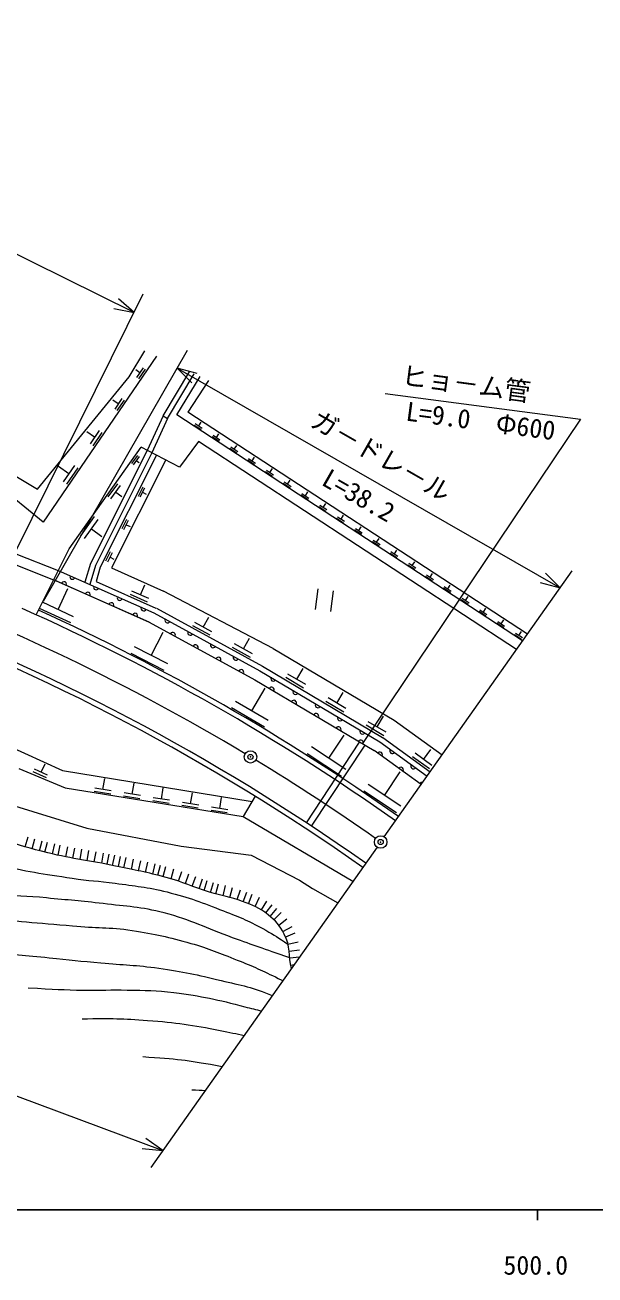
# Model space of a CAD drawing. Units: millimetres on the paper. Extents: x 40 to 680, y 20 to 380.
# Drawn here: x 518.6 to 573.6, y 198.7 to 319.2 of the extents above; entities that cross this region are included whole.
import ezdxf
from ezdxf.enums import TextEntityAlignment as Align

# ---------------------------------------------------------------- set-up
doc = ezdxf.new("R2010")
doc.units = ezdxf.units.MM
doc.header["$PDMODE"] = 32
doc.header["$PDSIZE"] = 0.5
doc.layers.add('M-BGD', color=7, linetype='Continuous', lineweight=18)
doc.layers.add('M-TTL-BAND', color=7, linetype='Continuous', lineweight=25)
doc.styles.add('ＭＳ ゴシック', font='')
doc.styles.get('ＭＳ ゴシック').set_extended_font_data('MS Gothic')

msp = doc.modelspace()

# ---------------------------------------------------------------- linework, layer by layer
at = {"layer": 'M-BGD'}
for p, q in [((529.109, 291.516), (402.902, 353.998)), ((516.242, 265.527), (529.996, 293.308)), ((527.148, 291.909), (529.109, 291.516)), ((529.109, 291.516), (527.607, 292.837)), ((531.276, 287.306), (520.332, 271.304)), ((520.391, 263.689), (534.258, 287.876)), ((528.653, 285.326), (530.142, 287.819)), ((529.669, 285.713), (529.277, 285.981)), ((529.99, 286.182), (529.348, 285.243)), ((530.178, 286.054), (529.535, 285.115)), ((531.908, 281.561), (534.482, 285.87)), ((533.263, 286.141), (570.188, 264.972)), ((535.197, 285.629), (533.263, 286.141)), ((533.263, 286.141), (534.682, 284.731)), ((519.786, 274.498), (528.653, 285.326)), ((532.337, 281.305), (534.911, 285.613)), ((533.247, 281.645), (535.493, 285.335)), ((536.274, 284.959), (534.298, 281.913)), ((553.308, 283.721), (572.143, 281.223)), ((527.592, 282.71), (527.064, 283.071)), ((527.94, 283.219), (527.244, 282.202)), ((528.144, 283.08), (527.448, 282.062)), ((531.908, 281.561), (530.39, 278.216)), ((532.337, 281.305), (530.833, 277.985)), ((531.908, 281.561), (532.337, 281.305)), ((566.573, 259.85), (533.247, 281.645)), ((567.034, 260.504), (534.298, 281.913)), ((535.343, 280.585), (535.584, 280.953)), ((572.143, 281.223), (551.131, 249.955)), ((525.308, 279.487), (524.552, 280.004)), ((525.749, 280.131), (524.868, 278.843)), ((526.006, 279.955), (525.126, 278.667)), ((534.921, 280.67), (535.591, 280.232)), ((535.009, 280.803), (535.678, 280.366)), ((536.724, 279.681), (537.394, 279.244)), ((537.059, 279.462), (537.3, 279.831)), ((520.332, 271.304), (511.618, 278.424)), ((512.055, 279.094), (519.786, 274.498)), ((522.845, 268.739), (529.787, 278.531)), ((533.484, 276.6), (529.787, 278.531)), ((535.323, 279.092), (533.484, 276.6)), ((565.996, 259.033), (535.323, 279.092)), ((536.637, 279.548), (537.306, 279.11)), ((538.352, 278.425), (539.022, 277.988)), ((538.44, 278.559), (539.109, 278.122)), ((538.775, 278.34), (539.016, 278.709)), ((530.39, 278.216), (524.924, 267.321)), ((530.833, 277.985), (525.39, 267.136)), ((531.276, 277.753), (525.856, 266.95)), ((532.17, 277.305), (526.943, 266.887)), ((528.913, 276.952), (529.469, 277.736)), ((529.07, 276.841), (529.626, 277.625)), ((529.348, 277.233), (529.589, 277.062)), ((540.068, 277.303), (540.738, 276.866)), ((540.156, 277.437), (540.825, 277)), ((540.49, 277.218), (540.731, 277.587)), ((522.818, 275.973), (521.814, 276.66)), ((523.36, 276.764), (522.277, 275.182)), ((523.676, 276.548), (522.594, 274.965)), ((541.784, 276.181), (542.453, 275.744)), ((541.871, 276.315), (542.541, 275.877)), ((542.206, 276.096), (542.447, 276.465)), ((526.631, 273.733), (527.536, 275.01)), ((526.887, 273.552), (527.792, 274.829)), ((543.499, 275.059), (544.169, 274.622)), ((543.587, 275.193), (544.257, 274.755)), ((543.922, 274.974), (544.163, 275.343)), ((527.339, 274.191), (527.936, 273.767)), ((529.53, 273.826), (529.978, 274.72)), ((529.709, 273.737), (530.157, 274.63)), ((529.933, 274.183), (530.29, 274.004)), ((545.215, 273.937), (545.885, 273.5)), ((545.303, 274.071), (545.972, 273.633)), ((545.637, 273.852), (545.878, 274.221)), ((546.931, 272.815), (547.6, 272.377)), ((547.018, 272.949), (547.688, 272.511)), ((547.353, 272.73), (547.594, 273.099)), ((523.975, 269.986), (525.286, 271.835)), ((524.344, 269.724), (525.655, 271.573)), ((527.96, 270.698), (528.409, 271.592)), ((528.139, 270.608), (528.587, 271.502)), ((548.646, 271.693), (549.316, 271.255)), ((548.734, 271.827), (549.404, 271.389)), ((549.069, 271.608), (549.31, 271.977)), ((525, 270.648), (526.012, 269.931)), ((528.363, 271.055), (528.721, 270.876)), ((550.362, 270.571), (551.032, 270.133)), ((550.45, 270.705), (551.119, 270.267)), ((550.784, 270.486), (551.025, 270.855)), ((552.078, 269.449), (552.747, 269.011)), ((552.165, 269.583), (552.835, 269.145)), ((552.5, 269.364), (552.741, 269.732)), ((517.701, 268.266), (521.804, 266.651)), ((519.67, 262.374), (522.845, 268.739)), ((526.391, 267.57), (526.839, 268.463)), ((526.569, 267.48), (527.018, 268.374)), ((526.794, 267.927), (527.151, 267.747)), ((553.793, 268.327), (554.463, 267.889)), ((553.881, 268.461), (554.551, 268.023)), ((554.216, 268.242), (554.457, 268.61)), ((517.235, 267.375), (521.356, 265.753)), ((521.804, 266.651), (531.023, 262.561)), ((524.924, 267.321), (524.378, 265.509)), ((525.39, 267.136), (524.839, 265.305)), ((525.856, 266.95), (525.445, 265.583)), ((526.943, 266.887), (531.956, 264.664)), ((553.233, 240.953), (571.341, 266.606)), ((555.509, 267.205), (556.179, 266.767)), ((555.597, 267.339), (556.266, 266.901)), ((555.931, 267.12), (556.172, 267.488)), ((557.647, 265.998), (557.888, 266.366)), ((570.188, 264.972), (568.769, 266.382)), ((530.58, 261.664), (521.356, 265.753)), ((521.418, 265.728), (530.58, 261.664)), ((525.445, 265.583), (531.226, 263.018)), ((529.723, 264.296), (530.146, 265.248)), ((557.225, 266.083), (557.894, 265.645)), ((557.312, 266.217), (557.982, 265.779)), ((559.363, 264.876), (559.604, 265.244)), ((568.254, 265.483), (570.188, 264.972)), ((521.783, 262.892), (522.724, 264.907)), ((530.4, 263.602), (528.754, 264.333)), ((530.546, 263.931), (528.9, 264.662)), ((542.521, 259.134), (531.956, 264.664)), ((546.829, 264.864), (546.571, 262.881)), ((548.316, 264.671), (548.058, 262.687)), ((558.941, 264.961), (559.61, 264.523)), ((559.028, 265.095), (559.698, 264.657)), ((560.744, 263.973), (561.413, 263.535)), ((561.079, 263.754), (561.319, 264.122)), ((523.006, 261.588), (519.998, 262.993)), ((523.287, 262.19), (520.279, 263.595)), ((531.262, 263), (541.485, 257.423)), ((560.656, 263.839), (561.326, 263.401)), ((562.459, 262.851), (563.129, 262.413)), ((562.794, 262.632), (563.035, 263)), ((530.58, 261.664), (540.75, 256.115)), ((531.023, 262.561), (541.245, 256.984)), ((536.621, 260.736), (534.957, 261.644)), ((535.789, 261.19), (536.316, 262.156)), ((562.372, 262.717), (563.041, 262.279)), ((564.088, 261.595), (564.757, 261.157)), ((564.175, 261.729), (564.845, 261.291)), ((564.51, 261.51), (564.751, 261.878)), ((530.755, 258.46), (531.912, 260.709)), ((536.439, 260.403), (534.775, 261.311)), ((565.803, 260.473), (566.473, 260.035)), ((565.891, 260.607), (566.56, 260.169)), ((566.226, 260.388), (566.466, 260.756)), ((532.358, 257.635), (529.151, 259.286)), ((540.351, 258.269), (538.619, 259.214)), ((540.54, 258.616), (538.808, 259.56)), ((539.674, 259.088), (540.23, 260.107)), ((542.521, 259.134), (554.183, 252.213)), ((532.028, 256.994), (528.821, 258.644)), ((541.245, 256.984), (552.808, 250.122)), ((541.5, 257.414), (553.064, 250.552)), ((544.803, 256.151), (545.416, 257.183)), ((540.75, 256.115), (552.259, 249.285)), ((545.459, 255.296), (543.739, 256.317)), ((545.664, 255.64), (543.943, 256.661)), ((540.463, 253.102), (541.739, 255.295)), ((549.534, 253.342), (547.813, 254.364)), ((548.674, 253.853), (549.287, 254.886)), ((541.674, 251.552), (538.517, 253.39)), ((542.041, 252.183), (538.884, 254.021)), ((549.33, 252.998), (547.609, 254.02)), ((553.406, 251.044), (551.684, 252.066)), ((552.545, 251.555), (553.158, 252.589)), ((554.183, 252.213), (558.812, 248.856)), ((547.887, 248.539), (549.36, 250.773)), ((553.201, 250.7), (551.48, 251.722)), ((516.727, 249.857), (522.204, 247.359)), ((545.726, 242.316), (550.861, 250.107)), ((546.227, 241.986), (551.381, 249.806)), ((549.541, 247.448), (546.233, 249.63)), ((552.808, 250.122), (557.37, 246.814)), ((553.102, 250.526), (557.659, 247.222)), ((549.105, 246.786), (545.797, 248.968)), ((556.794, 245.997), (552.259, 249.285)), ((557.592, 247.517), (555.972, 248.692)), ((557.827, 247.841), (556.207, 249.016)), ((557.017, 248.428), (557.722, 249.4)), ((518.01, 247.55), (522.479, 245.678)), ((520.655, 246.64), (519.389, 247.232)), ((520.773, 246.894), (519.508, 247.485)), ((520.14, 247.189), (520.526, 248.015)), ((522.204, 247.359), (540.49, 244.384)), ((553.264, 244.952), (554.762, 247.223)), ((436.631, 246.158), (531.887, 210.713)), ((526.117, 245.519), (526.29, 246.593)), ((528.937, 245.064), (529.11, 246.134)), ((554.848, 243.907), (551.68, 245.997)), ((522.479, 245.678), (539.628, 242.918)), ((526.86, 245.074), (525.272, 245.329)), ((526.911, 245.391), (525.323, 245.647)), ((529.678, 244.62), (528.095, 244.875)), ((529.729, 244.937), (528.146, 245.192)), ((532.542, 244.483), (530.964, 244.737)), ((531.753, 244.61), (531.925, 245.676)), ((534.564, 244.157), (534.735, 245.219)), ((537.37, 243.704), (537.54, 244.763)), ((540.781, 244.879), (539.628, 242.918)), ((554.43, 243.274), (551.262, 245.363)), ((516.733, 244.217), (524.563, 241.785)), ((532.491, 244.168), (530.913, 244.422)), ((535.3, 243.716), (533.727, 243.969)), ((535.35, 244.03), (533.777, 244.283)), ((538.103, 243.265), (536.535, 243.517)), ((538.154, 243.578), (536.586, 243.831)), ((539.628, 242.918), (550.216, 236.678)), ((524.563, 241.785), (533.66, 240.077)), ((518.616, 239.985), (518.886, 240.948)), ((519.286, 239.804), (519.538, 240.772)), ((520, 239.623), (520.243, 240.593)), ((520.521, 239.493), (520.762, 240.463)), ((521.256, 239.312), (521.487, 240.286)), ((521.781, 239.192), (521.998, 240.168)), ((522.522, 239.035), (522.72, 240.015)), ((523.223, 238.9), (523.405, 239.883)), ((552.541, 239.972), (530.734, 209.079)), ((533.66, 240.077), (540.392, 239.207)), ((523.902, 238.778), (524.075, 239.763)), ((524.579, 238.661), (524.748, 239.646)), ((525.27, 238.541), (525.443, 239.526)), ((525.994, 238.411), (526.177, 239.394)), ((526.504, 238.314), (526.696, 239.295)), ((527.043, 238.206), (527.245, 239.185)), ((527.608, 238.087), (527.813, 239.066)), ((528.136, 237.978), (528.338, 238.957)), ((528.866, 237.828), (529.068, 238.807)), ((529.55, 237.686), (529.757, 238.664)), ((540.392, 239.207), (545.059, 236.776)), ((530.222, 237.54), (530.441, 238.515)), ((530.914, 237.379), (531.148, 238.351)), ((531.403, 237.258), (531.648, 238.228)), ((531.925, 237.123), (532.181, 238.089)), ((532.674, 236.914), (532.96, 237.872)), ((533.4, 236.682), (533.721, 237.629)), ((534.061, 236.448), (534.406, 237.386)), ((534.704, 236.209), (535.053, 237.146)), ((535.375, 235.964), (535.708, 236.907)), ((535.859, 235.798), (536.175, 236.746)), ((536.47, 235.603), (536.756, 236.561)), ((536.989, 235.457), (537.246, 236.423)), ((537.689, 235.282), (537.922, 236.255)), ((545.059, 236.776), (546.301, 235.997)), ((538.355, 235.118), (538.609, 236.086)), ((539.053, 234.915), (539.364, 235.865)), ((539.633, 234.708), (539.988, 235.643)), ((540.131, 234.518), (540.494, 235.45)), ((540.786, 234.243), (541.211, 235.148)), ((546.301, 235.997), (548.757, 234.611)), ((541.394, 233.912), (541.927, 234.759)), ((541.809, 233.624), (542.413, 234.421)), ((542.225, 233.287), (542.872, 234.049)), ((542.601, 232.952), (543.291, 233.676)), ((543.069, 232.443), (543.855, 233.061)), ((543.472, 231.834), (544.344, 232.323)), ((543.732, 231.306), (544.655, 231.693)), ((543.954, 230.613), (544.928, 230.836)), ((544.063, 229.949), (545.056, 230.066)), ((544.129, 229.286), (545.066, 229.383)), ((544.223, 228.594), (544.551, 228.654)), ((531.887, 210.713), (530.257, 211.872)), ((529.896, 210.902), (531.887, 210.713))]:
    msp.add_line(p, q, dxfattribs=at)
for centre in [(540.334, 248.668), (552.887, 240.463)]:
    msp.add_circle(centre, 0.6, dxfattribs=at)
for centre, radius, start, end in [((431.783, 68.9), 210, 59.0384, 69.60777), ((522.352, 265.311), 0.25, 336.09249, 156.09249), ((523.175, 266.043), 0.25, 156.0764, 336.0764), ((524.638, 264.298), 0.25, 336.09249, 156.09249), ((525.46, 265.029), 0.25, 156.0764, 336.0764), ((527.745, 264.015), 0.25, 156.0764, 336.0764), ((431.783, 68.9), 207, 54.78209, 69.60777), ((431.783, 68.9), 207.5, 54.78209, 69.60777), ((431.783, 68.9), 212.5, 54.78209, 65.96615), ((431.783, 68.9), 213, 54.78209, 65.56464), ((526.923, 263.285), 0.25, 336.09249, 156.09249), ((530.031, 263.001), 0.25, 156.0764, 336.0764), ((529.209, 262.272), 0.25, 336.09249, 156.09249), ((532.34, 261.843), 0.25, 151.38331, 331.38331), ((532.85, 260.425), 0.25, 331.38331, 151.38331), ((534.534, 260.645), 0.25, 151.38331, 331.38331), ((535.045, 259.228), 0.25, 331.38331, 151.38331), ((536.729, 259.448), 0.25, 151.38331, 331.38331), ((537.239, 258.03), 0.25, 331.38331, 151.38331), ((538.923, 258.251), 0.25, 151.38331, 331.38331), ((539.434, 256.833), 0.25, 331.38331, 151.38331), ((542.535, 256.218), 0.25, 149.31308, 329.31308), ((542.369, 255.154), 0.25, 329.31308, 149.31308), ((544.685, 254.942), 0.25, 149.31308, 329.31308), ((544.519, 253.878), 0.25, 329.31308, 149.31308), ((546.835, 253.667), 0.25, 149.31308, 329.31308), ((546.669, 252.602), 0.25, 329.31308, 149.31308), ((548.985, 252.391), 0.25, 149.31308, 329.31308), ((548.819, 251.327), 0.25, 329.31308, 149.31308), ((551.135, 251.115), 0.25, 149.31308, 329.31308), ((550.969, 250.051), 0.25, 329.31308, 149.31308), ((431.783, 68.9), 210, 54.94579, 58.711), ((552.811, 248.885), 0.25, 324.05278, 144.05278), ((554.023, 249.241), 0.25, 144.05278, 324.05278), ((554.834, 247.417), 0.25, 324.05278, 144.05278), ((556.047, 247.774), 0.25, 144.05278, 324.05278), ((556.858, 245.95), 0.25, 73.44812, 144.05278)]:
    msp.add_arc(centre, radius, start, end, dxfattribs=at)
for points, knots in [([(436.848, 262.841), (437.744, 264.043), (437.98, 264.356), (438.724, 265.312), (439.636, 266.484), (440.106, 267.178), (441.109, 268.274), (442.041, 269.294), (442.47, 270.017), (443.652, 270.734), (444.673, 271.354), (445.376, 271.598), (446.569, 271.653), (447.72, 271.705), (448.376, 271.457), (449.462, 271.071), (450.862, 270.573), (451.599, 270.15), (452.869, 269.379), (453.849, 268.785), (454.316, 268.328), (455.277, 267.705), (456.477, 266.927), (457.197, 266.567), (458.414, 265.817), (459.908, 264.898), (460.71, 264.327), (462.211, 263.419), (463.582, 262.589), (464.446, 262.281), (465.78, 261.391), (467.756, 260.073), (468.79, 259.227), (470.656, 257.757), (471.85, 256.817), (472.505, 256.271), (473.65, 255.272), (474.492, 254.538), (474.875, 254.026), (475.753, 253.336), (476.858, 252.467), (477.46, 251.896), (478.755, 251.351), (480.338, 250.685), (481.35, 250.67), (483.043, 250.379), (484.525, 250.123), (485.376, 250.136), (486.872, 249.981), (488.68, 249.794), (489.713, 249.83), (491.501, 249.504), (493.345, 249.167), (494.327, 248.752), (496.116, 248.193), (498.183, 247.547), (499.403, 247.32), (501.357, 246.387), (503.571, 245.33), (504.666, 244.458), (506.706, 243.096), (508.272, 242.05), (508.962, 241.171), (510.629, 240.295), (512.58, 239.269), (513.815, 238.976), (515.934, 238.372), (518.695, 237.584), (520.314, 237.42), (523.15, 236.967), (524.752, 236.711), (525.672, 236.73), (527.278, 236.498), (529.248, 236.213), (530.372, 236.133), (532.301, 235.647), (534.475, 235.099), (535.653, 234.634), (537.742, 233.821), (539.373, 233.187), (540.295, 232.822), (541.814, 231.952), (542.669, 231.462), (542.978, 231.281), (543.954, 230.613)], [0, 0, 0, 0, 1, 1, 1, 2, 2, 2, 3, 3, 3, 4, 4, 4, 5, 5, 5, 6, 6, 6, 7, 7, 7, 8, 8, 8, 9, 9, 9, 10, 10, 10, 11, 11, 11, 12, 12, 12, 13, 13, 13, 14, 14, 14, 15, 15, 15, 16, 16, 16, 17, 17, 17, 18, 18, 18, 19, 19, 19, 20, 20, 20, 21, 21, 21, 22, 22, 22, 23, 23, 23, 24, 24, 24, 25, 25, 25, 26, 26, 26, 27, 27, 27, 28, 28, 28, 28]), ([(544.129, 229.286), (541.447, 230.225), (540.768, 230.464), (538.618, 231.232), (536.032, 232.156), (534.669, 232.944), (532.01, 233.63), (529.758, 234.212), (528.431, 234.239), (526.123, 234.524), (523.995, 234.787), (522.795, 234.856), (520.661, 235.071), (518.754, 235.264), (517.649, 235.146), (515.779, 235.567), (513.617, 236.054), (512.366, 236.334), (510.387, 237.331), (508.874, 238.094), (508.168, 238.767), (506.746, 239.688), (504.586, 241.089), (503.451, 241.995), (501.219, 243.278), (498.747, 244.7), (497.406, 245.657), (494.709, 246.587), (492.745, 247.264), (491.549, 247.34), (489.487, 247.594), (487.557, 247.831), (486.439, 247.61), (484.519, 247.925), (482.63, 248.235), (481.577, 248.515), (479.782, 249.181), (477.882, 249.887), (476.87, 250.453), (475.163, 251.546), (472.708, 253.119), (471.495, 254.239), (469.221, 256.063), (467.683, 257.296), (466.988, 258.206), (465.345, 259.294), (463.451, 260.55), (462.174, 260.884), (460.185, 261.983), (456.919, 263.788), (455.34, 265.289), (451.909, 266.755), (450.36, 267.416), (449.45, 268.007), (447.768, 267.951), (446.682, 267.916), (446.092, 267.626), (445.086, 267.217), (443.925, 266.744), (443.275, 266.39), (442.34, 265.555), (441.446, 264.757), (441.136, 264.124), (440.394, 263.184), (439.938, 262.606), (439.791, 262.419), (439.241, 261.694)], [0, 0, 0, 0, 1, 1, 1, 2, 2, 2, 3, 3, 3, 4, 4, 4, 5, 5, 5, 6, 6, 6, 7, 7, 7, 8, 8, 8, 9, 9, 9, 10, 10, 10, 11, 11, 11, 12, 12, 12, 13, 13, 13, 14, 14, 14, 15, 15, 15, 16, 16, 16, 17, 17, 17, 18, 18, 18, 19, 19, 19, 20, 20, 20, 21, 21, 21, 22, 22, 22, 22]), ([(442.103, 260.287), (442.881, 261.364), (443.216, 261.792), (444.146, 262.524), (445.197, 263.352), (445.896, 263.79), (447.205, 264.065), (448.435, 264.323), (449.187, 264.295), (450.422, 264.061), (451.96, 263.769), (452.651, 263.062), (454.074, 262.408), (456.465, 261.311), (457.846, 260.781), (460.177, 259.563), (462.309, 258.449), (463.487, 257.784), (465.514, 256.49), (467.011, 255.534), (467.823, 254.952), (469.217, 253.85), (470.509, 252.829), (471.125, 252.129), (472.336, 251.013), (473.287, 250.137), (473.734, 249.548), (474.752, 248.751), (475.57, 248.111), (476.055, 247.763), (476.999, 247.33), (478.581, 246.603), (479.558, 246.365), (481.272, 246.065), (483.184, 245.73), (484.301, 245.898), (486.222, 245.617), (488.248, 245.321), (489.386, 245.117), (491.36, 244.57), (493.156, 244.072), (494.159, 243.743), (495.859, 242.978), (497.457, 242.259), (498.274, 241.693), (499.785, 240.807), (501.457, 239.827), (502.36, 239.221), (504.002, 238.192), (505.739, 237.105), (506.564, 236.225), (508.432, 235.383), (510.653, 234.381), (511.992, 234.002), (514.368, 233.46), (517.751, 232.689), (519.734, 232.73), (523.186, 232.377), (525.425, 232.147), (526.709, 232.289), (528.931, 231.933), (531.168, 231.574), (532.419, 231.319), (534.597, 230.694), (536.373, 230.185), (537.327, 229.763), (539.046, 229.087), (540.626, 228.466), (541.489, 228.061), (543.012, 227.313), (543.18, 227.23), (543.322, 227.161), (543.452, 227.097)], [0, 0, 0, 0, 1, 1, 1, 2, 2, 2, 3, 3, 3, 4, 4, 4, 5, 5, 5, 6, 6, 6, 7, 7, 7, 8, 8, 8, 9, 9, 9, 10, 10, 10, 11, 11, 11, 12, 12, 12, 13, 13, 13, 14, 14, 14, 15, 15, 15, 16, 16, 16, 17, 17, 17, 18, 18, 18, 19, 19, 19, 20, 20, 20, 21, 21, 21, 22, 22, 22, 23, 23, 23, 24, 24, 24, 24]), ([(444.627, 258.508), (445.655, 259.491), (446.162, 260.016), (447.421, 260.421), (448.551, 260.785), (449.274, 260.775), (450.453, 260.638), (451.894, 260.471), (452.63, 260.018), (453.999, 259.539), (455.499, 259.014), (456.328, 258.68), (457.774, 258.021), (459.474, 257.248), (460.374, 256.706), (462.014, 255.812), (463.95, 254.757), (465.09, 254.25), (466.926, 253.028), (468.176, 252.197), (468.838, 251.67), (469.976, 250.691), (471.033, 249.782), (471.475, 249.115), (472.457, 248.125), (473.087, 247.49), (473.419, 247.112), (474.093, 246.524), (475.067, 245.675), (475.519, 245.01), (476.703, 244.491), (478.754, 243.591), (480.116, 243.725), (482.326, 243.358), (484.317, 243.027), (485.456, 243.008), (487.452, 242.708), (488.961, 242.482), (489.835, 242.468), (491.302, 242.05), (493.282, 241.486), (494.362, 241.029), (496.199, 240.098), (498.392, 238.985), (499.444, 238.05), (501.517, 236.728), (503.23, 235.636), (504.145, 234.952), (505.895, 233.923), (507.796, 232.806), (508.869, 232.172), (510.9, 231.315), (512.456, 230.659), (513.39, 230.431), (515.037, 230.058), (517.301, 229.546), (518.627, 229.573), (520.933, 229.307), (522.876, 229.082), (523.968, 228.994), (525.914, 228.808), (528.09, 228.599), (529.324, 228.612), (531.488, 228.299), (533.856, 227.957), (535.172, 227.68), (537.497, 227.115), (539.455, 226.639), (540.602, 226.45), (542.438, 225.659)], [0, 0, 0, 0, 1, 1, 1, 2, 2, 2, 3, 3, 3, 4, 4, 4, 5, 5, 5, 6, 6, 6, 7, 7, 7, 8, 8, 8, 9, 9, 9, 10, 10, 10, 11, 11, 11, 12, 12, 12, 13, 13, 13, 14, 14, 14, 15, 15, 15, 16, 16, 16, 17, 17, 17, 18, 18, 18, 19, 19, 19, 20, 20, 20, 21, 21, 21, 22, 22, 22, 23, 23, 23, 23]), ([(544.288, 228.281), (544.002, 229.478), (544.206, 230.395), (543.601, 231.59), (543.171, 232.44), (542.763, 232.847), (542.027, 233.452), (541.191, 234.14), (540.581, 234.347), (539.569, 234.732), (538.363, 235.192), (537.623, 235.249), (536.389, 235.628), (534.738, 236.135), (533.869, 236.596), (532.201, 237.048), (530.317, 237.56), (529.235, 237.743), (527.325, 238.147), (524.783, 238.684), (523.318, 238.795), (520.798, 239.424), (519.055, 239.859), (518.067, 240.089), (516.385, 240.721), (514.616, 241.387), (513.655, 241.85), (511.985, 242.734), (509.869, 243.852), (508.754, 244.611), (506.761, 245.936), (504.573, 247.39), (503.434, 248.33), (501.28, 249.834), (500.042, 250.698), (499.383, 251.237), (498.09, 252.017), (496.723, 252.841), (495.79, 253.014), (494.466, 253.905), (492.543, 255.198), (491.957, 256.073), (490.293, 258.122)], [0, 0, 0, 0, 1, 1, 1, 2, 2, 2, 3, 3, 3, 4, 4, 4, 5, 5, 5, 6, 6, 6, 7, 7, 7, 8, 8, 8, 9, 9, 9, 10, 10, 10, 11, 11, 11, 12, 12, 12, 13, 13, 13, 14, 14, 14, 14]), ([(518.914, 226.406), (521.506, 226.261), (522.2, 226.212), (524.309, 226.181), (525.931, 226.157), (526.84, 226.231), (528.462, 226.192), (530.221, 226.151), (531.216, 226.184), (532.962, 225.956), (535.659, 225.602), (537.162, 225.285), (539.788, 224.574), (540.38, 224.414), (540.907, 224.299), (541.402, 224.192)], [0, 0, 0, 0, 1, 1, 1, 2, 2, 2, 3, 3, 3, 4, 4, 4, 5, 5, 5, 5]), ([(524.1, 223.423), (527.078, 223.457), (527.96, 223.453), (530.423, 223.265), (533.175, 223.054), (534.716, 222.839), (537.421, 222.289), (538.294, 222.112), (539.029, 221.968), (539.722, 221.812)], [0, 0, 0, 0, 1, 1, 1, 2, 2, 2, 3, 3, 3, 3]), ([(529.952, 219.773), (533.23, 219.542), (534.254, 219.452), (536.963, 218.936), (537.184, 218.894), (537.398, 218.854), (537.606, 218.815)], [0, 0, 0, 0, 1, 1, 1, 2, 2, 2, 2])]:
    msp.add_open_spline(points, degree=3, knots=knots, dxfattribs=at)
msp.add_open_spline([(534.696, 216.579), (535.178, 216.552), (535.597, 216.53), (535.977, 216.507)], degree=3, dxfattribs=at)
for p in [(540.334, 248.668), (552.887, 240.463)]:
    msp.add_point(p, dxfattribs=at)
at = {"layer": 'M-TTL-BAND'}
for p, q in [((40, 205), (579, 205)), ((568, 205), (568, 204))]:
    msp.add_line(p, q, dxfattribs=at)

# ---------------------------------------------------------------- texts
at = {"layer": 'M-BGD', "style": 'ＭＳ ゴシック'}
msp.add_text('ヒョ－ム管', height=1.833, rotation=352.443, dxfattribs=at).set_placement((554.737, 284.036), align=Align.BOTTOM_LEFT)
for s, rotation, p in [('L=9.0\u3000Φ600', 352.443, (562.66, 281.976)), ('L=38.2', 330.173, (551.228, 274.689))]:
    msp.add_text(s, height=1.833, rotation=rotation, dxfattribs=at).set_placement(p, align=Align.TOP_CENTER)
msp.add_text('ガ－ドレ－ル', height=1.833, rotation=330.173, dxfattribs=at).set_placement((552.223, 276.424), align=Align.BOTTOM_CENTER)
at = {"layer": 'M-TTL-BAND', "style": 'ＭＳ ゴシック'}
msp.add_text('500.0', height=1.833, dxfattribs=at).set_placement((567.844, 198.195), align=Align.BOTTOM_CENTER)

doc.saveas('drawing.dxf')
